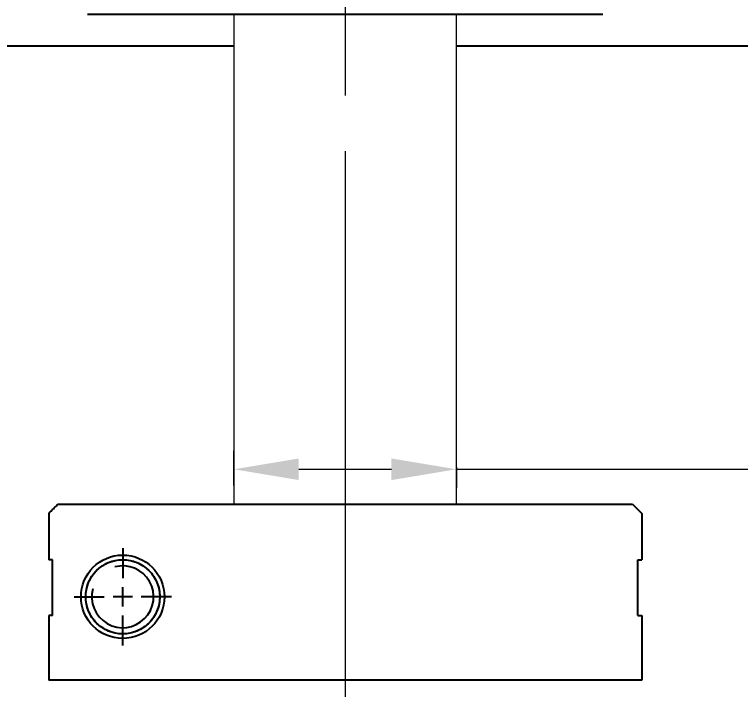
# Model space of a CAD drawing. Header units: millimetres. Extents: x 1269 to 5832, y 527 to 3540.
# Drawn here: x 2186.19 to 2225.36, y 2483.84 to 2520.25 of the extents above; entities that cross this region are included whole.
import ezdxf

# ---------------------------------------------------------------- set-up
doc = ezdxf.new("R2010")
doc.units = ezdxf.units.MM
doc.linetypes.add('ACAD_ISO08W100', pattern=[36, 24, -3, 6, -3])
doc.linetypes.add('CENTER', pattern=[50.8, 31.75, -6.35, 6.35, -6.35])
doc.layers.add('AM_5', color=7, linetype='Continuous', lineweight=50)
for name, color, linetype in [('DEFAULT_1', 7, 'CENTER'), ('Osie', 7, 'ACAD_ISO08W100'), ('THICK', 7, 'Continuous')]:
    doc.layers.add(name, color=color, linetype=linetype)
doc.styles.get("Standard").update_dxf_attribs({"font": 'arial.ttf'})
doc.dimstyles.new('AM_ISO$0', dxfattribs={"dimtxt": 3.5, "dimasz": 3.5, "dimexe": 1, "dimexo": 1, "dimgap": 1.5, "dimtad": 1, "dimdsep": 46, "dimtxsty": 'Standard', "dimcen": 0, "dimclrd": 256, "dimclre": 256, "dimclrt": 7, "dimadec": 0, "dimazin": 2, "dimtp": 0.1, "dimtm": 0.1, "dimtfac": 0.71, "dimtdec": 3, "dimtmove": 0, "dimatfit": 3, "dimfxl": 1, "dimlwd": -1, "dimlwe": -1, "dimarcsym": 1})

# ---------------------------------------------------------------- blocks, each defined once
blk = doc.blocks.new('*D210')
at = {"layer": 'AM_5', "linetype": 'ByBlock', "lineweight": 9, "transparency": 16777216}
for p, q in [((2198.031, 2494.836), (2198.031, 2496.717)), ((2201.531, 2495.717), (2206.531, 2495.717)), ((2210.031, 2495.822), (2210.031, 2494.717)), ((2210.031, 2495.717), (2244.96, 2495.717))]:
    blk.add_line(p, q, dxfattribs=at)
at = {"layer": 'AM_5', "transparency": 16777216}
for points in [[(2201.531, 2496.301), (2201.531, 2495.134), (2198.031, 2495.717)], [(2206.531, 2496.301), (2206.531, 2495.134), (2210.031, 2495.717)]]:
    blk.add_solid(points, dxfattribs=at)
at = {"layer": 'Defpoints', "color": 0, "transparency": 16777216}
for p in [(2210.031, 2496.822), (2210.031, 2495.717), (2198.031, 2493.836)]:
    blk.add_point(p, dxfattribs=at)
at = {"layer": 'AM_5', "color": 7, "lineweight": 9, "transparency": 16777216, "insert": (2241.136, 2498.974), "char_height": 3.5, "attachment_point": 5}
blk.add_mtext('12', dxfattribs=at)

msp = doc.modelspace()

# ---------------------------------------------------------------- linework, layer by layer
at = {"lineweight": 9}
for p, q in [((2198.031, 2520.253), (2198.031, 2493.836)), ((2210.031, 2493.836), (2210.031, 2520.253))]:
    msp.add_line(p, q, dxfattribs=at)
for p, q in [((2198.031, 2518.553), (2143.531, 2518.553)), ((2264.531, 2518.553), (2210.031, 2518.553))]:
    msp.add_line(p, q)
at = {"color": 0, "linetype": 'Continuous'}
for p, q in [((2188.539, 2493.836), (2219.531, 2493.836)), ((2219.531, 2493.836), (2220.031, 2493.336)), ((2188.039, 2493.336), (2188.039, 2490.836)), ((2220.031, 2493.336), (2220.031, 2490.836)), ((2188.239, 2490.836), (2188.039, 2490.836)), ((2188.239, 2487.836), (2188.239, 2490.836)), ((2219.831, 2490.836), (2220.031, 2490.836)), ((2219.831, 2487.836), (2219.831, 2490.836)), ((2192.031, 2488.311), (2192.031, 2489.361)), ((2192.556, 2488.836), (2191.506, 2488.836)), ((2188.239, 2487.836), (2188.039, 2487.836)), ((2188.039, 2487.836), (2188.039, 2484.336)), ((2219.831, 2487.836), (2220.031, 2487.836)), ((2220.031, 2487.836), (2220.031, 2484.336)), ((2220.031, 2484.336), (2188.039, 2484.336))]:
    msp.add_line(p, q, dxfattribs=at)
at = {"color": 0, "lineweight": 9}
for p, q in [((2198.031, 2493.836), (2204.031, 2493.836)), ((2204.031, 2493.836), (2210.031, 2493.836))]:
    msp.add_line(p, q, dxfattribs=at)
at = {"color": 0, "linetype": 'Continuous'}
for radius in [2.25, 2]:
    msp.add_circle((2192.031, 2488.836), radius, dxfattribs=at)
msp.add_arc((2192.031, 2488.836), 1.667, 165, 105, dxfattribs=at)
for points, start_tangent, end_tangent in [([(2188.039, 2493.336), (2188.206, 2493.503), (2188.373, 2493.67), (2188.539, 2493.836)], (0.707279, 0.706934), (0.707291, 0.706923)), ([(2190.031, 2488.836, 1.999), (2190.069, 2489.226, 1.999), (2190.183, 2489.601, 1.999), (2190.368, 2489.947, 1.999), (2190.617, 2490.25, 1.999), (2190.92, 2490.499, 1.999), (2191.266, 2490.684, 1.999), (2191.641, 2490.798, 1.999), (2192.031, 2490.836, 1.999), (2192.421, 2490.798, 1.999), (2192.796, 2490.684, 1.999), (2193.142, 2490.499, 1.999), (2193.445, 2490.25, 1.999), (2193.694, 2489.947, 1.999), (2193.879, 2489.601, 1.999), (2193.993, 2489.226, 1.999), (2194.031, 2488.836, 1.999)], (0.001857, 0.999998), (0.001857, -0.999998)), ([(2194.031, 2488.836, 1.999), (2193.993, 2488.446, 1.999), (2193.879, 2488.071, 1.999), (2193.694, 2487.725, 1.999), (2193.445, 2487.422, 1.999), (2193.142, 2487.173, 1.999), (2192.796, 2486.988, 1.999), (2192.421, 2486.874, 1.999), (2192.031, 2486.836, 1.999), (2191.641, 2486.874, 1.999), (2191.266, 2486.988, 1.999), (2190.92, 2487.173, 1.999), (2190.617, 2487.422, 1.999), (2190.368, 2487.725, 1.999), (2190.183, 2488.071, 1.999), (2190.069, 2488.446, 1.999), (2190.031, 2488.836, 1.999)], (-0.001857, -0.999998), (-0.001857, 0.999998))]:
    msp.add_spline(points, degree=3, dxfattribs=dict(at, start_tangent=start_tangent, end_tangent=end_tangent))
at = {"layer": 'DEFAULT_1', "color": 7, "linetype": 'CENTER', "lineweight": 9}
msp.add_line((2204.031, 2507.831), (2204.031, 2443.831), dxfattribs=at)
at = {"layer": 'DEFAULT_1', "color": 0, "linetype": 'CENTER'}
for p, q in [((2192.031, 2491.461), (2192.031, 2489.836)), ((2189.406, 2488.836), (2191.031, 2488.836)), ((2194.656, 2488.836), (2193.031, 2488.836)), ((2192.031, 2486.211), (2192.031, 2487.836))]:
    msp.add_line(p, q, dxfattribs=at)
at = {"layer": 'Osie', "linetype": 'ACAD_ISO08W100', "lineweight": 9}
msp.add_line((2204.031, 2683.881), (2204.031, 2486.394), dxfattribs=at)
at = {"layer": 'THICK'}
msp.add_lwpolyline([(2217.931, 2520.253), (2204.031, 2520.253), (2190.131, 2520.253)], dxfattribs=at)

# ---------------------------------------------------------------- dimensions: what is measured, and where the dimension line sits
at = {"layer": 'AM_5', "lineweight": 9}
dim = msp.add_linear_dim(base=(2210.031, 2495.717), p1=(2198.031, 2493.836), p2=(2210.031, 2496.822), dimstyle='AM_ISO$0', override={"dimlwd": 9, "dimlwe": 9}, dxfattribs=at)
dim.commit()
dim.dimension.update_dxf_attribs({"geometry": '*D210', "text_midpoint": (2241.136, 2495.717), "dimtype": 160})

doc.saveas('drawing.dxf')
